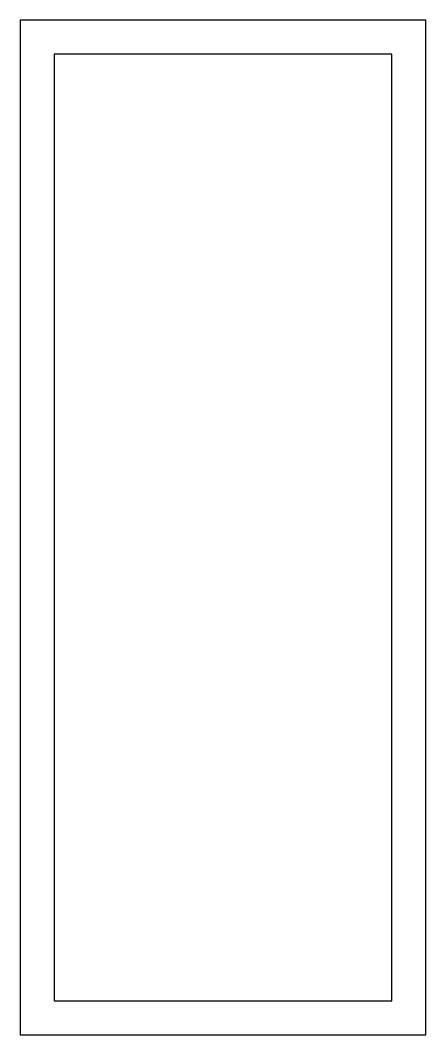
# Model space of a CAD drawing. Header units: millimetres. Extents: x -30 to 0, y -75 to 0.
import ezdxf

# ---------------------------------------------------------------- set-up
doc = ezdxf.new("R2010")
doc.units = ezdxf.units.MM
doc.layers.get('0').update_dxf_attribs({"linetype": 'CONTINUOUS'})

msp = doc.modelspace()

# ---------------------------------------------------------------- linework, layer by layer
for points in [[(0, 0), (-30, 0), (-30, -75), (0, -75)], [(-2.5, -72.5), (-2.5, -2.5), (-27.5, -2.5), (-27.5, -72.5)]]:
    msp.add_lwpolyline(points, close=True)

doc.saveas('drawing.dxf')
